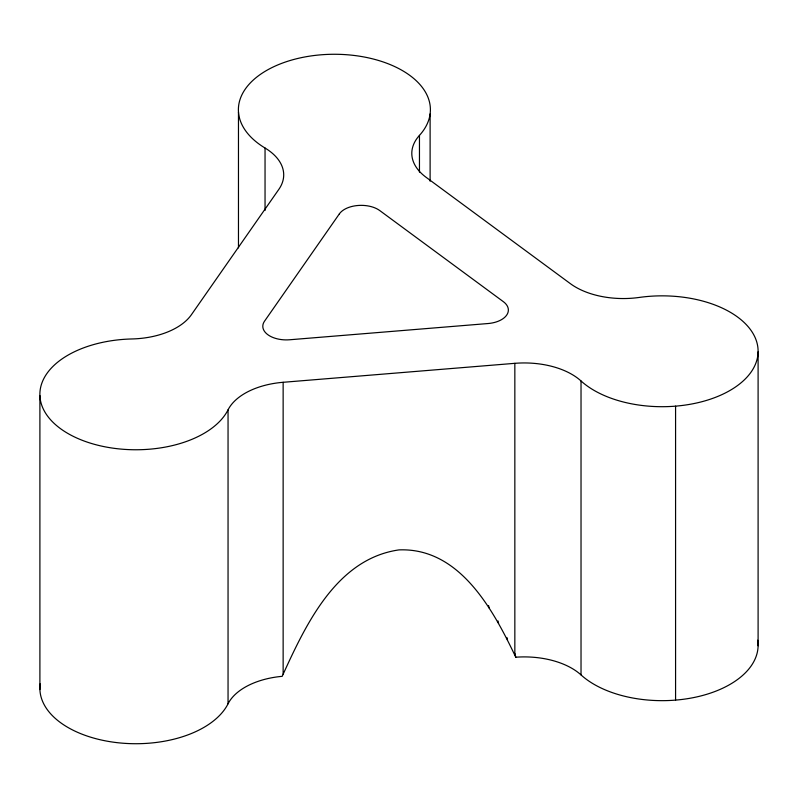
<?xml version="1.0" encoding="UTF-8"?>
<svg xmlns="http://www.w3.org/2000/svg" width="798" height="798" viewBox="0 0 798 798"><rect width="100%" height="100%" fill="white"/><g stroke="black" fill="none" stroke-linecap="round" stroke-linejoin="round"><path stroke-width="1.2" d="M238.472 247.869L238.472 112.099M265.046 148.029A67.202 38.803 0 0 1 278.841 189.355L191.43 314.681A67.202 38.803 0 0 1 131.889 338.96A96.009 55.431 0 0 0 40.09 390.641A96.009 55.431 0 0 0 119.151 448.915A96.009 55.431 0 0 0 228.048 409.843A67.202 38.803 0 0 1 283.14 382.292L514.84 363.329A67.202 38.803 0 0 1 581.024 380.965A96.009 55.431 0 0 0 704.444 401.015A96.009 55.431 0 0 0 752.334 332.347A96.009 55.431 0 0 0 639.278 297.435A67.202 38.803 0 0 1 570.39 283.669L426.102 177.306A67.202 38.803 0 0 1 419.459 135.391A96.009 55.431 0 0 0 387.838 63.65A96.009 55.431 0 0 0 260.886 74.044A96.009 55.431 0 0 0 265.046 148.029L265.046 210.492M757.711 640.196A96.009 55.431 0 0 1 693.033 697.701A96.009 55.431 0 0 1 581.024 674.918A67.202 38.803 0 0 0 515.787 657.213L514.959 655.487C492.566 608.724 459.089 547.508 398.99 549.892C336.816 558.819 306.282 623.617 282.961 674.599L282.203 676.325A67.202 38.803 0 0 0 228.048 703.806A96.009 55.431 0 0 1 118.513 742.808A96.009 55.431 0 0 1 40.189 683.846M514.9 653.592L515.787 657.213M506.91 637.502L507.498 639.926M497.992 620.934L498.59 623.358M488.585 605.592L489.184 608.016M758.1 351.828L758.1 645.791M675.577 406.152L675.577 700.115M581.024 380.965L581.024 674.918M514.84 363.329L514.84 655.238M430.112 113.954L430.112 181.216M419.459 135.391L419.459 172.139M283.14 382.292L283.14 674.2M228.048 409.843L228.048 703.806M39.9 395.579L39.9 689.532M339.359 213.884L264.507 321.215A23.561 13.606 0 0 0 289.674 339.768L488.097 323.529A23.561 13.606 0 0 0 503.348 301.664L379.768 210.572A23.561 13.606 0 0 0 339.359 213.884"/></g></svg>
